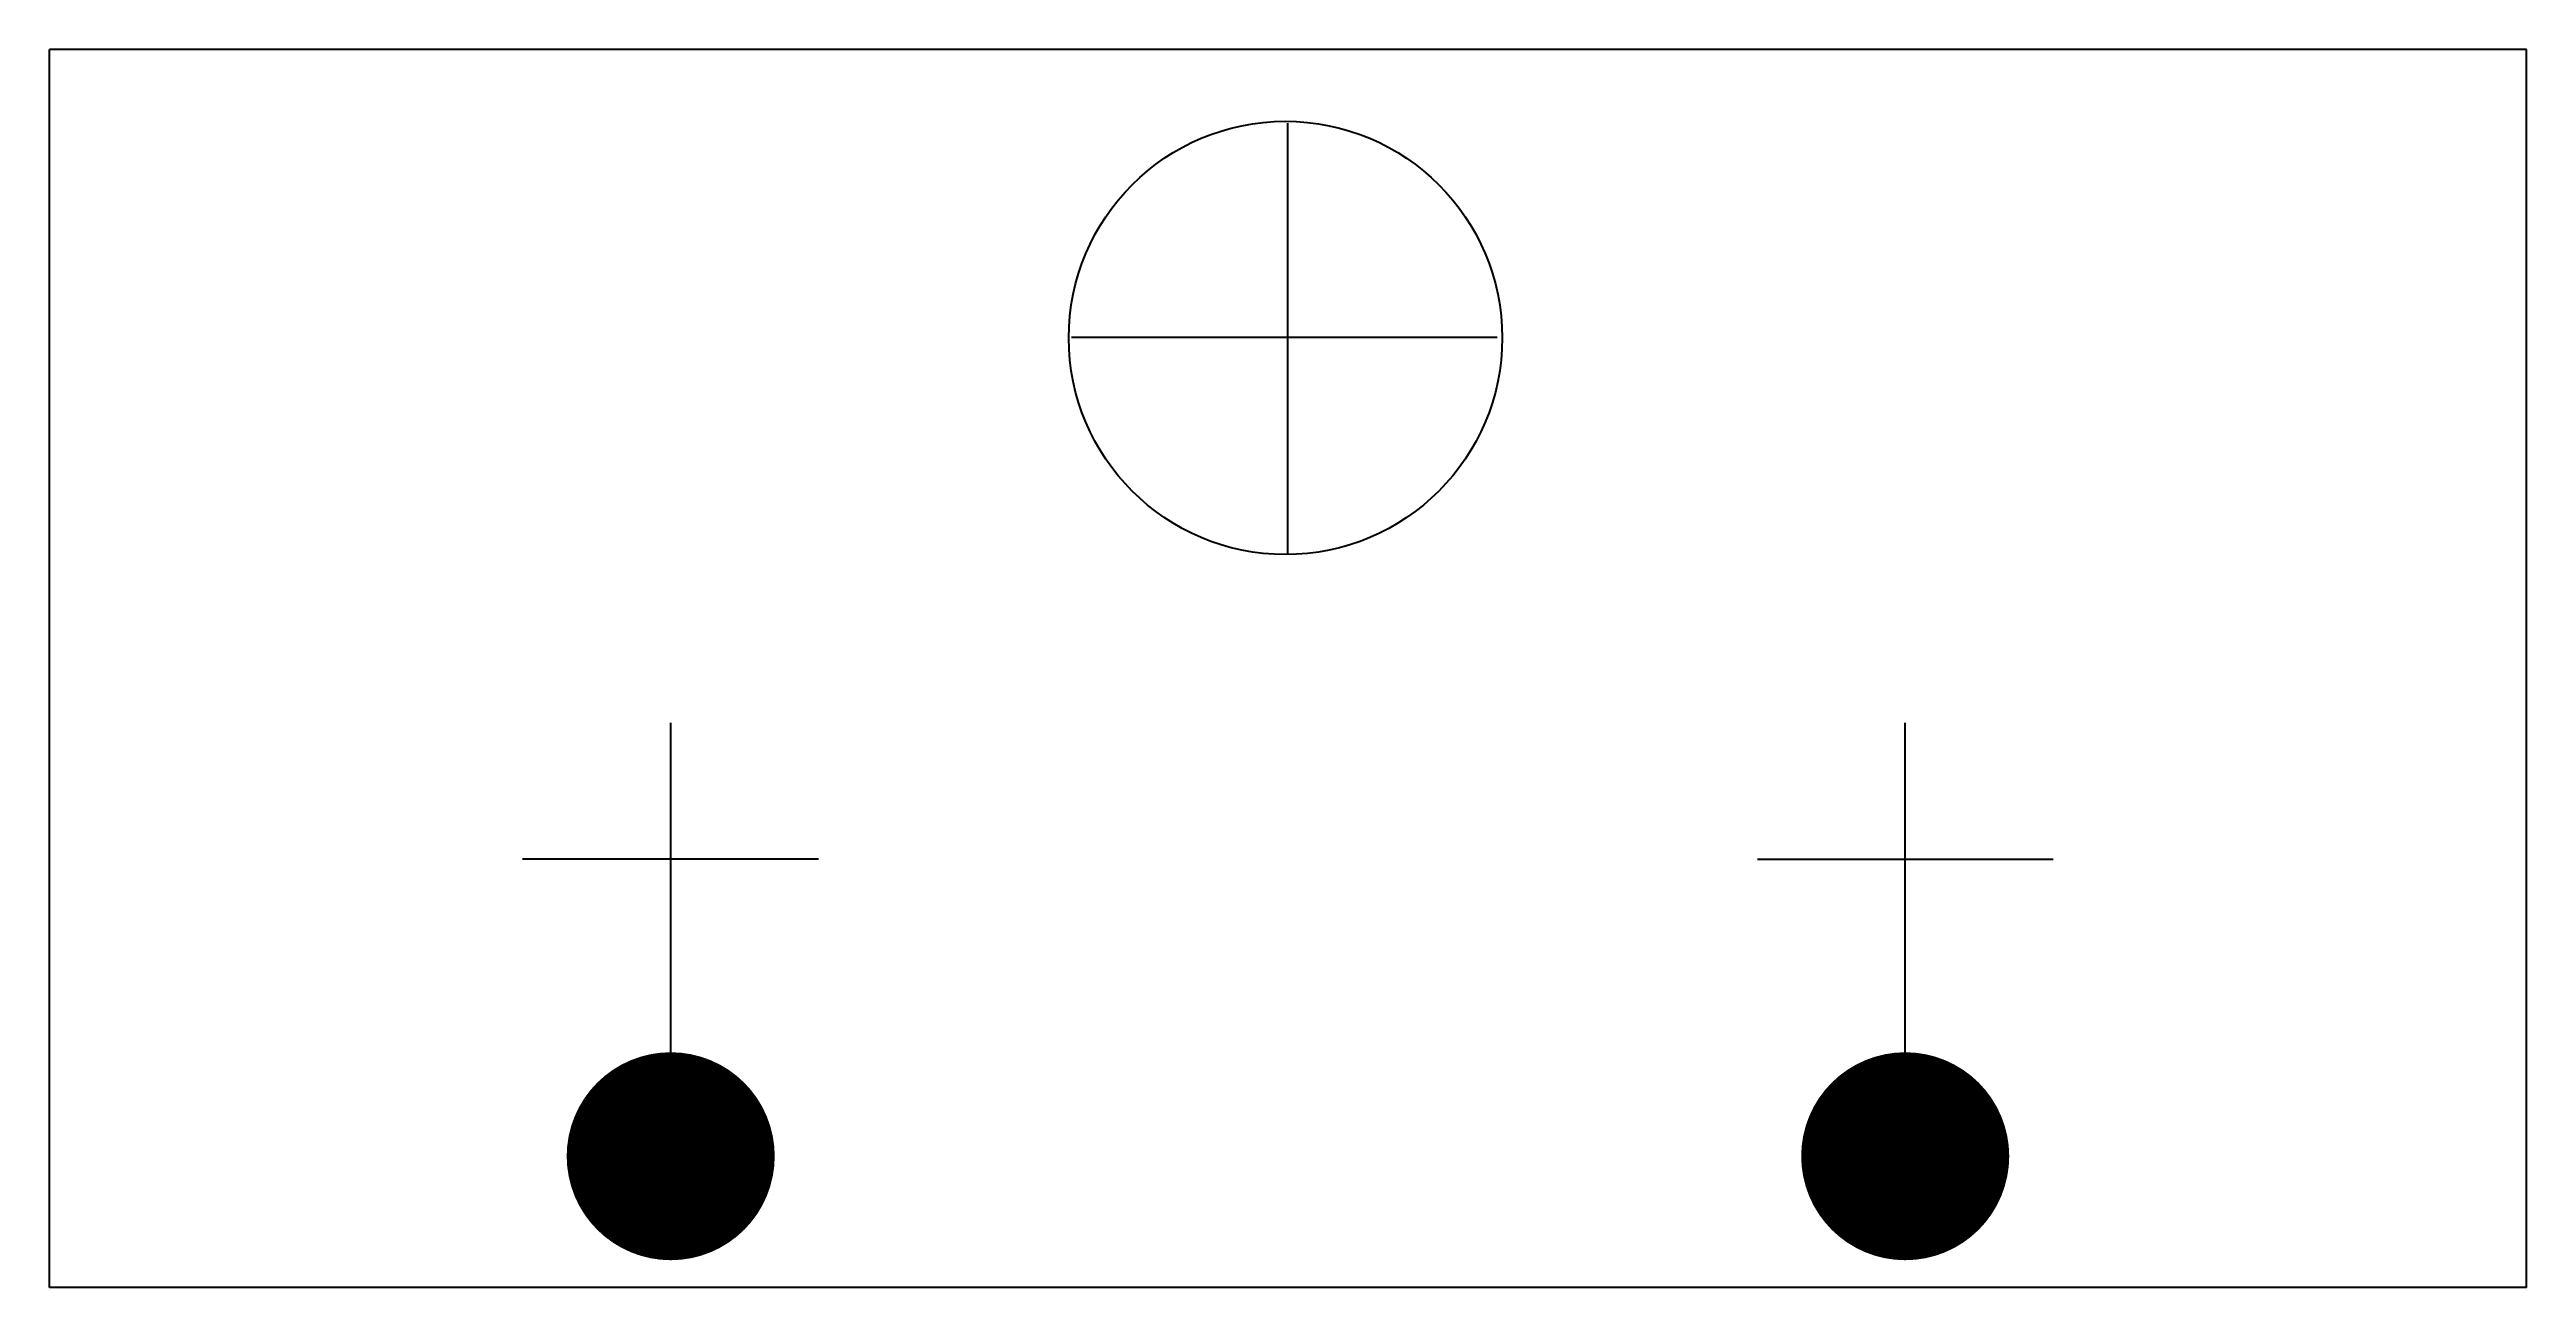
# Model space of a CAD drawing. Extents: x -557 to 443, y 889 to 1389.
import ezdxf

# ---------------------------------------------------------------- set-up
doc = ezdxf.new("R2010")
doc.units = 0
doc.header["$LTSCALE"] = 1000
doc.header["$MEASUREMENT"] = 0
doc.linetypes.add('CONTINOUS', pattern=[0])
doc.layers.get('0').update_dxf_attribs({"linetype": 'CONTINUOUS'})
doc.layers.add('TJ(给排水专业S)', color=7, linetype='CONTINUOUS')
doc.styles.get("Standard").update_dxf_attribs({"font": 'GBENOR', "bigfont": 'GBCBIG'})

# ---------------------------------------------------------------- blocks, each defined once
blk = doc.blocks.new('_PLB2')
at = {"color": 0, "linetype": 'Continuous'}
blk.add_line((0, 0), (0, 0, 1), dxfattribs=at)
at = {"color": 0, "linetype": 'CONTINOUS'}
blk.add_circle((0, 0), 0.5, dxfattribs=at)
at = {"color": 0, "width": 0.7}
blk.add_text('浩辰公司', height=0.00001, dxfattribs=at).set_placement((0, 0))
blk = doc.blocks.new('A$C5C905366')
at = {"layer": 'TJ(给排水专业S)', "linetype": 'ByBlock'}
for p, q in [((500, 500), (-500, 500)), ((-500, 0), (-500, 500)), ((500, 0), (500, 500)), ((0, 296.4), (0, 470.3)), ((84.4, 383.7), (-87.4, 383.7)), ((-249.2, 53, 1750), (-249.2, 228, 1750)), ((249.2, 53, 1750), (249.2, 228, 1750)), ((-189.5, 173, 1750), (-309, 173, 1750)), ((189.5, 173, 1750), (309, 173, 1750)), ((500, 0), (-500, 0))]:
    blk.add_line(p, q, dxfattribs=at)
at = {"layer": 'TJ(给排水专业S)', "linetype": 'ByBlock', "const_width": 42, "elevation": 1750}
for points in [[(-228.2, 53, -1), (-270.2, 53, -1)], [(228.2, 53, 1), (270.2, 53, 1)]]:
    blk.add_lwpolyline(points, format="xyb", close=True, dxfattribs=at)
at = {"layer": 'TJ(给排水专业S)', "linetype": 'ByBlock', "xscale": 175, "yscale": 175, "zscale": 4550, "rotation": 180}
blk.add_blockref('_PLB2', (-1, 383.5, 1750), dxfattribs=at)

msp = doc.modelspace()

# ---------------------------------------------------------------- block references
at = {"layer": 'TJ(给排水专业S)', "color": 0, "linetype": 'ByBlock'}
msp.add_blockref('A$C5C905366', (-56.6, 889.5), dxfattribs=at)

doc.saveas('drawing.dxf')
